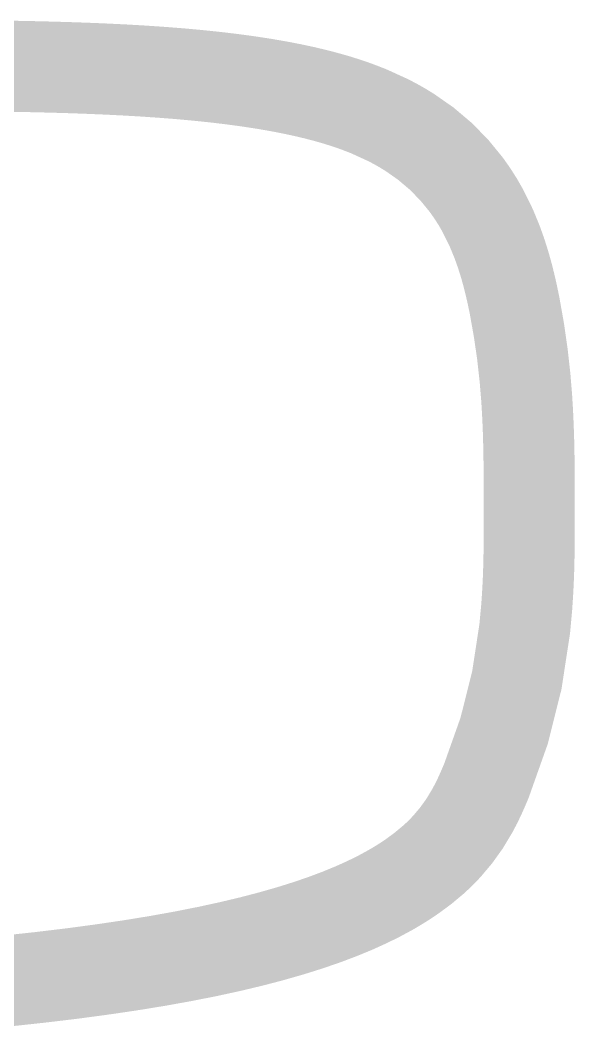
# Model space of a CAD drawing. Header units: millimetres. Extents: x 6 to 417, y 41 to 311.
# Drawn here: x 384.856 to 385.465, y 57.256 to 58.364 of the extents above; entities that cross this region are included whole.
import ezdxf

# ---------------------------------------------------------------- set-up
doc = ezdxf.new("R2010")
doc.units = ezdxf.units.MM
doc.layers.add('DrillDrawing', color=1, linetype='Continuous')

msp = doc.modelspace()

# ---------------------------------------------------------------- linework, layer by layer
at = {"layer": 'DrillDrawing', "const_width": 0.0999998}
for points in [[(384.80306072, 58.31410485999999), (384.81718312, 58.31395246)], [(384.80306072, 58.31410485999999), (384.81718312, 58.31395246)], [(384.81718312, 58.31395246), (384.83586228, 58.31370354)], [(384.81718312, 58.31395246), (384.83586228, 58.31370354)], [(384.83586228, 58.31370354), (384.85435856, 58.3133962)], [(384.83586228, 58.31370354), (384.85435856, 58.3133962)], [(384.85435856, 58.3133962), (384.8726618, 58.31302281999999)], [(384.85435856, 58.3133962), (384.8726618, 58.31302281999999)], [(384.8726618, 58.31302281999999), (384.89076438, 58.31257832)], [(384.8726618, 58.31302281999999), (384.89076438, 58.31257832)], [(384.89076438, 58.31257832), (384.90865614, 58.31205762)], [(384.89076438, 58.31257832), (384.90865614, 58.31205762)], [(384.90865614, 58.31205762), (384.92632438, 58.31145056)], [(384.90865614, 58.31205762), (384.92632438, 58.31145056)], [(384.92632438, 58.31145056), (384.94808456, 58.31056664)], [(384.92632438, 58.31145056), (384.94808456, 58.31056664)], [(384.94808456, 58.31056664), (384.96946374, 58.30952778)], [(384.94808456, 58.31056664), (384.96946374, 58.30952778)], [(384.96946374, 58.30952778), (384.99044414, 58.30832382)], [(384.96946374, 58.30952778), (384.99044414, 58.30832382)], [(384.99044414, 58.30832382), (385.01100544, 58.30693952)], [(384.99044414, 58.30832382), (385.01100544, 58.30693952)], [(385.01100544, 58.30693952), (385.03112732, 58.30536726)], [(385.01100544, 58.30693952), (385.03112732, 58.30536726)], [(385.03112732, 58.30536726), (385.050792, 58.30358926)], [(385.03112732, 58.30536726), (385.050792, 58.30358926)], [(385.050792, 58.30358926), (385.0699817, 58.30160043999999)], [(385.050792, 58.30358926), (385.0699817, 58.30160043999999)], [(385.0699817, 58.30160043999999), (385.0886761, 58.29938048)], [(385.0699817, 58.30160043999999), (385.0886761, 58.29938048)], [(385.0886761, 58.29938048), (385.10685488, 58.29692176)], [(385.0886761, 58.29938048), (385.10685488, 58.29692176)], [(385.10685488, 58.29692176), (385.12450026, 58.29421158)], [(385.10685488, 58.29692176), (385.12450026, 58.29421158)], [(385.12450026, 58.29421158), (385.14159192, 58.29123723999999)], [(385.12450026, 58.29421158), (385.14159192, 58.29123723999999)], [(385.14159192, 58.29123723999999), (385.15485326, 58.2886566)], [(385.14159192, 58.29123723999999), (385.15485326, 58.2886566)], [(385.15485326, 58.2886566), (385.16773868, 58.28589562)], [(385.15485326, 58.2886566), (385.16773868, 58.28589562)], [(385.16773868, 58.28589562), (385.18024056, 58.28294414)], [(385.16773868, 58.28589562), (385.18024056, 58.28294414)], [(385.18024056, 58.28294414), (385.19234366, 58.27979454)], [(385.18024056, 58.28294414), (385.19234366, 58.27979454)], [(385.19234366, 58.27979454), (385.2040429, 58.27644428)], [(385.19234366, 58.27979454), (385.2040429, 58.27644428)], [(385.2040429, 58.27644428), (385.21532812, 58.27288574)], [(385.2040429, 58.27644428), (385.21532812, 58.27288574)], [(385.21532812, 58.27288574), (385.22618662, 58.2691113)], [(385.21532812, 58.27288574), (385.22618662, 58.2691113)], [(385.22618662, 58.2691113), (385.23914824, 58.2640821)], [(385.22618662, 58.2691113), (385.23914824, 58.2640821)], [(385.23914824, 58.2640821), (385.26077888, 58.25417356)], [(385.23914824, 58.2640821), (385.26077888, 58.25417356)], [(385.36434484, 58.154951), (385.37368696, 58.13601783999999)], [(385.36434484, 58.154951), (385.37368696, 58.13601783999999)], [(385.37368696, 58.13601783999999), (385.38014618, 58.12032064)], [(385.37368696, 58.13601783999999), (385.38014618, 58.12032064)], [(385.38014618, 58.12032064), (385.38451752, 58.10804735999999)], [(385.38014618, 58.12032064), (385.38451752, 58.10804735999999)], [(385.38451752, 58.10804735999999), (385.38837832, 58.09577153999999)], [(385.38451752, 58.10804735999999), (385.38837832, 58.09577153999999)], [(385.38837832, 58.09577153999999), (385.39132218, 58.0852788)], [(385.38837832, 58.09577153999999), (385.39132218, 58.0852788)], [(385.39132218, 58.0852788), (385.39354468, 58.0765793)], [(385.39132218, 58.0852788), (385.39354468, 58.0765793)], [(385.39354468, 58.0765793), (385.39557922, 58.06793568)], [(385.39354468, 58.0765793), (385.39557922, 58.06793568)], [(385.39557922, 58.06793568), (385.39708544, 58.06107514)], [(385.39557922, 58.06793568), (385.39708544, 58.06107514)], [(385.39708544, 58.06107514), (385.39849768, 58.05426794)], [(385.39708544, 58.06107514), (385.39849768, 58.05426794)], [(385.39849768, 58.05426794), (385.39949844, 58.04920572)], [(385.39849768, 58.05426794), (385.39949844, 58.04920572)], [(385.41069222, 57.97153252), (385.41253372, 57.94894684)], [(385.41069222, 57.97153252), (385.41253372, 57.94894684)], [(385.41253372, 57.94894684), (385.41344304, 57.9339837)], [(385.41253372, 57.94894684), (385.41344304, 57.9339837)], [(385.41344304, 57.9339837), (385.41400946, 57.92201522)], [(385.41344304, 57.9339837), (385.41400946, 57.92201522)], [(385.41400946, 57.92201522), (385.41435236, 57.91301345999999)], [(385.41400946, 57.92201522), (385.41435236, 57.91301345999999)], [(385.41435236, 57.91301345999999), (385.41463176, 57.90397614)], [(385.41435236, 57.91301345999999), (385.41463176, 57.90397614)], [(385.41463176, 57.90397614), (385.41481972, 57.89640694)], [(385.41463176, 57.90397614), (385.41481972, 57.89640694)], [(385.41481972, 57.89640694), (385.41494418, 57.89031856)], [(385.41481972, 57.89640694), (385.41494418, 57.89031856)], [(385.41494418, 57.89031856), (385.41504832, 57.88419716)], [(385.41494418, 57.89031856), (385.41504832, 57.88419716)], [(385.41504832, 57.88419716), (385.41513214, 57.87803766)], [(385.41504832, 57.88419716), (385.41513214, 57.87803766)], [(385.41513214, 57.87803766), (385.41518548, 57.873392)], [(385.41513214, 57.87803766), (385.41518548, 57.873392)], [(385.41518548, 57.873392), (385.41522866, 57.86872094)], [(385.41518548, 57.873392), (385.41522866, 57.86872094)], [(385.41522866, 57.86872094), (385.41526422, 57.86402193999999)], [(385.41522866, 57.86872094), (385.41526422, 57.86402193999999)], [(385.41526422, 57.86402193999999), (385.41529216, 57.85929246)], [(385.41526422, 57.86402193999999), (385.41529216, 57.85929246)], [(385.41529216, 57.85929246), (385.4153074, 57.85612253999999)], [(385.41529216, 57.85929246), (385.4153074, 57.85612253999999)], [(385.4153074, 57.85612253999999), (385.4153201, 57.85293992)], [(385.4153074, 57.85612253999999), (385.4153201, 57.85293992)], [(385.4153201, 57.85293992), (385.41533026, 57.84973952)], [(385.4153201, 57.85293992), (385.41533026, 57.84973952)], [(385.41533026, 57.84973952), (385.41533788, 57.84652642)], [(385.41533026, 57.84973952), (385.41533788, 57.84652642)], [(385.41533788, 57.84652642), (385.41534296, 57.84329554)], [(385.41533788, 57.84652642), (385.41534296, 57.84329554)], [(385.41534296, 57.84329554), (385.41534804, 57.84004688)], [(385.41534296, 57.84329554), (385.41534804, 57.84004688)], [(385.41534804, 57.84004688), (385.41535058, 57.83841873999999)], [(385.41534804, 57.84004688), (385.41535058, 57.83841873999999)], [(385.41535058, 57.83678298), (385.41535058, 57.83841873999999)], [(385.41535058, 57.83678298), (385.41535058, 57.83841873999999)], [(385.41535058, 57.83678298), (385.41535312, 57.83514468)], [(385.41535058, 57.83678298), (385.41535312, 57.83514468)], [(385.41535312, 57.83350129999999), (385.41535312, 57.83514468)], [(385.41535312, 57.83350129999999), (385.41535312, 57.83514468)], [(385.41535312, 57.83350129999999), (385.41535566, 57.83185284)], [(385.41535312, 57.83350129999999), (385.41535566, 57.83185284)], [(385.41535566, 57.83020183999999), (385.41535566, 57.83185284)], [(385.41535566, 57.83020183999999), (385.41535566, 57.83185284)], [(385.41535566, 57.82854322), (385.41535566, 57.83020183999999)], [(385.41535566, 57.82854322), (385.41535566, 57.83020183999999)], [(385.41535566, 57.82688206), (385.41535566, 57.82854322)], [(385.41535566, 57.82688206), (385.41535566, 57.82854322)], [(385.41535566, 57.82521582), (385.41535566, 57.82688206)], [(385.41535566, 57.82521582), (385.41535566, 57.82688206)], [(385.41535312, 57.81340736), (385.41535566, 57.81510916)], [(385.41535312, 57.81340736), (385.41535566, 57.81510916)], [(385.41535566, 57.8235445), (385.41535566, 57.82521582)], [(385.41535566, 57.8235445), (385.41535566, 57.82521582)], [(385.41535566, 57.82186556), (385.41535566, 57.8235445)], [(385.41535566, 57.82186556), (385.41535566, 57.8235445)], [(385.41535566, 57.82018408), (385.41535566, 57.82186556)], [(385.41535566, 57.82018408), (385.41535566, 57.82186556)], [(385.41535566, 57.81849751999999), (385.41535566, 57.82018408)], [(385.41535566, 57.81849751999999), (385.41535566, 57.82018408)], [(385.41535566, 57.81680588), (385.41535566, 57.81849751999999)], [(385.41535566, 57.81680588), (385.41535566, 57.81849751999999)], [(385.41535566, 57.81510916), (385.41535566, 57.81680588)], [(385.41535566, 57.81510916), (385.41535566, 57.81680588)], [(385.41533026, 57.80134998), (385.41534042, 57.80481962)], [(385.41533026, 57.80134998), (385.41534042, 57.80481962)], [(385.41534042, 57.80481962), (385.41534804, 57.80826894)], [(385.41534042, 57.80481962), (385.41534804, 57.80826894)], [(385.41534804, 57.80826894), (385.41535058, 57.80998852)], [(385.41534804, 57.80826894), (385.41535058, 57.80998852)], [(385.41535058, 57.80998852), (385.41535312, 57.81170048)], [(385.41535058, 57.80998852), (385.41535312, 57.81170048)], [(385.41535312, 57.81170048), (385.41535312, 57.81340736)], [(385.41535312, 57.81170048), (385.41535312, 57.81340736)], [(385.41524898, 57.78904368), (385.41529216, 57.7943472)], [(385.41524898, 57.78904368), (385.41529216, 57.7943472)], [(385.41529216, 57.7943472), (385.41531502, 57.79785748)], [(385.41529216, 57.7943472), (385.41531502, 57.79785748)], [(385.41531502, 57.79785748), (385.41533026, 57.80134998)], [(385.41531502, 57.79785748), (385.41533026, 57.80134998)], [(385.41511182, 57.77829694), (385.41519056, 57.78369189999999)], [(385.41511182, 57.77829694), (385.41519056, 57.78369189999999)], [(385.41519056, 57.78369189999999), (385.41524898, 57.78904368)], [(385.41519056, 57.78369189999999), (385.41524898, 57.78904368)], [(385.41473844, 57.76183266), (385.41497466, 57.77103)], [(385.41473844, 57.76183266), (385.41497466, 57.77103)], [(385.41497466, 57.77103), (385.41511182, 57.77829694)], [(385.41497466, 57.77103), (385.41511182, 57.77829694)], [(385.41434728, 57.75062871999999), (385.41473844, 57.76183266)], [(385.41434728, 57.75062871999999), (385.41473844, 57.76183266)], [(385.41371482, 57.73732674), (385.41434728, 57.75062871999999)], [(385.41371482, 57.73732674), (385.41434728, 57.75062871999999)], [(385.41257182, 57.71985661999999), (385.41371482, 57.73732674)], [(385.41257182, 57.71985661999999), (385.41371482, 57.73732674)], [(385.41035694, 57.6959222), (385.41257182, 57.71985661999999)], [(385.41035694, 57.6959222), (385.41257182, 57.71985661999999)], [(385.36655972, 57.52492178), (385.36756556, 57.52733731999999)], [(385.36655972, 57.52492178), (385.36756556, 57.52733731999999)], [(385.36756556, 57.52733731999999), (385.36855616, 57.52974524)], [(385.36756556, 57.52733731999999), (385.36855616, 57.52974524)], [(385.36009288, 57.51035487999999), (385.36234332, 57.5152266)], [(385.36009288, 57.51035487999999), (385.36234332, 57.5152266)], [(385.36234332, 57.5152266), (385.36449216, 57.52008308)], [(385.36234332, 57.5152266), (385.36449216, 57.52008308)], [(385.36449216, 57.52008308), (385.36655972, 57.52492178)], [(385.36449216, 57.52008308), (385.36655972, 57.52492178)], [(385.35650132, 57.50303206), (385.36009288, 57.51035487999999)], [(385.35650132, 57.50303206), (385.36009288, 57.51035487999999)], [(385.35260242, 57.495694), (385.35650132, 57.50303206)], [(385.35260242, 57.495694), (385.35650132, 57.50303206)], [(385.29843438, 57.43265882), (385.30983136, 57.4421762)], [(385.29843438, 57.43265882), (385.30983136, 57.4421762)], [(385.28562262, 57.42325573999999), (385.29843438, 57.43265882)], [(385.28562262, 57.42325573999999), (385.29843438, 57.43265882)], [(385.26349668, 57.40940766), (385.27501558, 57.41629106)], [(385.26349668, 57.40940766), (385.27501558, 57.41629106)], [(385.27501558, 57.41629106), (385.28562262, 57.42325573999999)], [(385.27501558, 57.41629106), (385.28562262, 57.42325573999999)], [(385.25101258, 57.40261824), (385.26349668, 57.40940766)], [(385.25101258, 57.40261824), (385.26349668, 57.40940766)], [(385.22295574, 57.38934673999999), (385.23751756, 57.39592788)], [(385.22295574, 57.38934673999999), (385.23751756, 57.39592788)], [(385.23751756, 57.39592788), (385.25101258, 57.40261824)], [(385.23751756, 57.39592788), (385.25101258, 57.40261824)], [(385.19043866, 57.37654514), (385.20727886, 57.38288498)], [(385.19043866, 57.37654514), (385.20727886, 57.38288498)], [(385.20727886, 57.38288498), (385.22295574, 57.38934673999999)], [(385.20727886, 57.38288498), (385.22295574, 57.38934673999999)], [(385.1723818, 57.37033992), (385.19043866, 57.37654514)], [(385.1723818, 57.37033992), (385.19043866, 57.37654514)], [(385.13241998, 57.35836381999999), (385.15306002, 57.36427694)], [(385.13241998, 57.35836381999999), (385.15306002, 57.36427694)], [(385.15306002, 57.36427694), (385.1723818, 57.37033992)], [(385.15306002, 57.36427694), (385.1723818, 57.37033992)], [(385.08698954, 57.34702017999999), (385.11041342, 57.35260818)], [(385.08698954, 57.34702017999999), (385.11041342, 57.35260818)], [(385.11041342, 57.35260818), (385.13241998, 57.35836381999999)], [(385.11041342, 57.35260818), (385.13241998, 57.35836381999999)], [(385.03568916, 57.33637504), (385.06209754, 57.3416049)], [(385.03568916, 57.33637504), (385.06209754, 57.3416049)], [(385.06209754, 57.3416049), (385.08698954, 57.34702017999999)], [(385.06209754, 57.3416049), (385.08698954, 57.34702017999999)], [(384.9781099, 57.32649697999999), (385.00770852, 57.33133568)], [(384.9781099, 57.32649697999999), (385.00770852, 57.33133568)], [(385.00770852, 57.33133568), (385.03568916, 57.33637504)], [(385.00770852, 57.33133568), (385.03568916, 57.33637504)], [(384.87909054, 57.31326358), (384.91385044, 57.31745204)], [(384.87909054, 57.31326358), (384.91385044, 57.31745204)], [(384.91385044, 57.31745204), (384.94683996, 57.32186656)], [(384.91385044, 57.31745204), (384.94683996, 57.32186656)], [(384.94683996, 57.32186656), (384.9781099, 57.32649697999999)], [(384.94683996, 57.32186656), (384.9781099, 57.32649697999999)], [(384.80405386, 57.30559023999999), (384.84250946, 57.30930626)], [(384.80405386, 57.30559023999999), (384.84250946, 57.30930626)], [(384.84250946, 57.30930626), (384.87909054, 57.31326358)], [(384.84250946, 57.30930626), (384.87909054, 57.31326358)]]:
    msp.add_lwpolyline(points, dxfattribs=at)
at = {"layer": 'DrillDrawing', "const_width": 0.0499999}
for points in [[(384.79218444, 58.31395246, 1), (384.8421818, 58.31395246, 1)], [(384.79218444, 58.31395246, 1), (384.8421818, 58.31395246, 1)], [(384.79218444, 58.31395246, 1), (384.8421818, 58.31395246, 1)], [(384.79218444, 58.31395246, 1), (384.8421818, 58.31395246, 1)], [(384.8108636, 58.31370354, 1), (384.86086096, 58.31370354, 1)], [(384.8108636, 58.31370354, 1), (384.86086096, 58.31370354, 1)], [(384.8108636, 58.31370354, 1), (384.86086096, 58.31370354, 1)], [(384.8108636, 58.31370354, 1), (384.86086096, 58.31370354, 1)], [(384.82935988, 58.3133962, 1), (384.87935724, 58.3133962, 1)], [(384.82935988, 58.3133962, 1), (384.87935724, 58.3133962, 1)], [(384.82935988, 58.3133962, 1), (384.87935724, 58.3133962, 1)], [(384.82935988, 58.3133962, 1), (384.87935724, 58.3133962, 1)], [(384.84766312, 58.31302281999999, 1), (384.89766048, 58.31302281999999, 1)], [(384.84766312, 58.31302281999999, 1), (384.89766048, 58.31302281999999, 1)], [(384.84766312, 58.31302281999999, 1), (384.89766048, 58.31302281999999, 1)], [(384.84766312, 58.31302281999999, 1), (384.89766048, 58.31302281999999, 1)], [(384.8657657, 58.31257832, 1), (384.91576306, 58.31257832, 1)], [(384.8657657, 58.31257832, 1), (384.91576306, 58.31257832, 1)], [(384.8657657, 58.31257832, 1), (384.91576306, 58.31257832, 1)], [(384.8657657, 58.31257832, 1), (384.91576306, 58.31257832, 1)], [(384.88365746, 58.31205762, 1), (384.93365482, 58.31205762, 1)], [(384.88365746, 58.31205762, 1), (384.93365482, 58.31205762, 1)], [(384.88365746, 58.31205762, 1), (384.93365482, 58.31205762, 1)], [(384.88365746, 58.31205762, 1), (384.93365482, 58.31205762, 1)], [(384.9013257, 58.31145056, 1), (384.95132306, 58.31145056, 1)], [(384.9013257, 58.31145056, 1), (384.95132306, 58.31145056, 1)], [(384.9013257, 58.31145056, 1), (384.95132306, 58.31145056, 1)], [(384.9013257, 58.31145056, 1), (384.95132306, 58.31145056, 1)], [(384.92308588, 58.31056664, 1), (384.97308324, 58.31056664, 1)], [(384.92308588, 58.31056664, 1), (384.97308324, 58.31056664, 1)], [(384.92308588, 58.31056664, 1), (384.97308324, 58.31056664, 1)], [(384.92308588, 58.31056664, 1), (384.97308324, 58.31056664, 1)], [(384.94446506, 58.30952778, 1), (384.99446242, 58.30952778, 1)], [(384.94446506, 58.30952778, 1), (384.99446242, 58.30952778, 1)], [(384.94446506, 58.30952778, 1), (384.99446242, 58.30952778, 1)], [(384.94446506, 58.30952778, 1), (384.99446242, 58.30952778, 1)], [(384.96544546, 58.30832382, 1), (385.01544282, 58.30832382, 1)], [(384.96544546, 58.30832382, 1), (385.01544282, 58.30832382, 1)], [(384.96544546, 58.30832382, 1), (385.01544282, 58.30832382, 1)], [(384.96544546, 58.30832382, 1), (385.01544282, 58.30832382, 1)], [(384.98600676, 58.30693952, 1), (385.03600412, 58.30693952, 1)], [(384.98600676, 58.30693952, 1), (385.03600412, 58.30693952, 1)], [(384.98600676, 58.30693952, 1), (385.03600412, 58.30693952, 1)], [(384.98600676, 58.30693952, 1), (385.03600412, 58.30693952, 1)], [(385.00612864, 58.30536726, 1), (385.056126, 58.30536726, 1)], [(385.00612864, 58.30536726, 1), (385.056126, 58.30536726, 1)], [(385.00612864, 58.30536726, 1), (385.056126, 58.30536726, 1)], [(385.00612864, 58.30536726, 1), (385.056126, 58.30536726, 1)], [(385.02579332, 58.30358926, 1), (385.07579068, 58.30358926, 1)], [(385.02579332, 58.30358926, 1), (385.07579068, 58.30358926, 1)], [(385.02579332, 58.30358926, 1), (385.07579068, 58.30358926, 1)], [(385.02579332, 58.30358926, 1), (385.07579068, 58.30358926, 1)], [(385.04498302, 58.30160043999999, 1), (385.09498038, 58.30160043999999, 1)], [(385.04498302, 58.30160043999999, 1), (385.09498038, 58.30160043999999, 1)], [(385.04498302, 58.30160043999999, 1), (385.09498038, 58.30160043999999, 1)], [(385.04498302, 58.30160043999999, 1), (385.09498038, 58.30160043999999, 1)], [(385.06367742, 58.29938048, 1), (385.11367478, 58.29938048, 1)], [(385.06367742, 58.29938048, 1), (385.11367478, 58.29938048, 1)], [(385.06367742, 58.29938048, 1), (385.11367478, 58.29938048, 1)], [(385.06367742, 58.29938048, 1), (385.11367478, 58.29938048, 1)], [(385.0818562, 58.29692176, 1), (385.13185356, 58.29692176, 1)], [(385.0818562, 58.29692176, 1), (385.13185356, 58.29692176, 1)], [(385.0818562, 58.29692176, 1), (385.13185356, 58.29692176, 1)], [(385.0818562, 58.29692176, 1), (385.13185356, 58.29692176, 1)], [(385.09950158, 58.29421158, 1), (385.14949894, 58.29421158, 1)], [(385.09950158, 58.29421158, 1), (385.14949894, 58.29421158, 1)], [(385.09950158, 58.29421158, 1), (385.14949894, 58.29421158, 1)], [(385.09950158, 58.29421158, 1), (385.14949894, 58.29421158, 1)], [(385.11659324, 58.29123723999999, 1), (385.1665906, 58.29123723999999, 1)], [(385.11659324, 58.29123723999999, 1), (385.1665906, 58.29123723999999, 1)], [(385.11659324, 58.29123723999999, 1), (385.1665906, 58.29123723999999, 1)], [(385.11659324, 58.29123723999999, 1), (385.1665906, 58.29123723999999, 1)], [(385.12985458, 58.2886566, 1), (385.17985194, 58.2886566, 1)], [(385.12985458, 58.2886566, 1), (385.17985194, 58.2886566, 1)], [(385.12985458, 58.2886566, 1), (385.17985194, 58.2886566, 1)], [(385.12985458, 58.2886566, 1), (385.17985194, 58.2886566, 1)], [(385.14274, 58.28589562, 1), (385.19273736, 58.28589562, 1)], [(385.14274, 58.28589562, 1), (385.19273736, 58.28589562, 1)], [(385.14274, 58.28589562, 1), (385.19273736, 58.28589562, 1)], [(385.14274, 58.28589562, 1), (385.19273736, 58.28589562, 1)], [(385.15524188, 58.28294414, 1), (385.20523924, 58.28294414, 1)], [(385.15524188, 58.28294414, 1), (385.20523924, 58.28294414, 1)], [(385.15524188, 58.28294414, 1), (385.20523924, 58.28294414, 1)], [(385.15524188, 58.28294414, 1), (385.20523924, 58.28294414, 1)], [(385.16734498, 58.27979454, 1), (385.21734234, 58.27979454, 1)], [(385.16734498, 58.27979454, 1), (385.21734234, 58.27979454, 1)], [(385.16734498, 58.27979454, 1), (385.21734234, 58.27979454, 1)], [(385.16734498, 58.27979454, 1), (385.21734234, 58.27979454, 1)], [(385.17904422, 58.27644428, 1), (385.22904158, 58.27644428, 1)], [(385.17904422, 58.27644428, 1), (385.22904158, 58.27644428, 1)], [(385.17904422, 58.27644428, 1), (385.22904158, 58.27644428, 1)], [(385.17904422, 58.27644428, 1), (385.22904158, 58.27644428, 1)], [(385.19032944, 58.27288574, 1), (385.2403268, 58.27288574, 1)], [(385.19032944, 58.27288574, 1), (385.2403268, 58.27288574, 1)], [(385.19032944, 58.27288574, 1), (385.2403268, 58.27288574, 1)], [(385.19032944, 58.27288574, 1), (385.2403268, 58.27288574, 1)], [(385.20118794, 58.2691113, 1), (385.2511853, 58.2691113, 1)], [(385.20118794, 58.2691113, 1), (385.2511853, 58.2691113, 1)], [(385.20118794, 58.2691113, 1), (385.2511853, 58.2691113, 1)], [(385.20118794, 58.2691113, 1), (385.2511853, 58.2691113, 1)], [(385.21414956, 58.2640821, 1), (385.26414692, 58.2640821, 1)], [(385.21414956, 58.2640821, 1), (385.26414692, 58.2640821, 1)], [(385.21414956, 58.2640821, 1), (385.26414692, 58.2640821, 1)], [(385.21414956, 58.2640821, 1), (385.26414692, 58.2640821, 1)], [(385.2357802, 58.2541761, 1), (385.28577756, 58.2541761, 1)], [(385.2357802, 58.2541761, 1), (385.28577756, 58.2541761, 1)], [(385.2357802, 58.25417356, 1), (385.28577756, 58.25417356, 1)], [(385.2357802, 58.25417356, 1), (385.28577756, 58.25417356, 1)], [(385.2594022, 58.24069377999999, 1), (385.30939956, 58.24069377999999, 1)], [(385.2594022, 58.24069377999999, 1), (385.30939956, 58.24069377999999, 1)], [(385.25940474, 58.24069377999999, 1), (385.3094021, 58.24069377999999, 1)], [(385.25940474, 58.24069377999999, 1), (385.3094021, 58.24069377999999, 1)], [(385.32130454, 58.183272, 1), (385.3713019, 58.183272, 1)], [(385.32130454, 58.183272, 1), (385.3713019, 58.183272, 1)], [(385.32130454, 58.183272, 1), (385.3713019, 58.183272, 1)], [(385.32130454, 58.183272, 1), (385.3713019, 58.183272, 1)], [(385.33934616, 58.154951, 1), (385.38934352, 58.154951, 1)], [(385.33934616, 58.154951, 1), (385.38934352, 58.154951, 1)], [(385.33934616, 58.154951, 1), (385.38934352, 58.154951, 1)], [(385.33934616, 58.154951, 1), (385.38934352, 58.154951, 1)], [(385.34868828, 58.13601783999999, 1), (385.39868564, 58.13601783999999, 1)], [(385.34868828, 58.13601783999999, 1), (385.39868564, 58.13601783999999, 1)], [(385.34868828, 58.13601783999999, 1), (385.39868564, 58.13601783999999, 1)], [(385.34868828, 58.13601783999999, 1), (385.39868564, 58.13601783999999, 1)], [(385.3551475, 58.12032064, 1), (385.40514486, 58.12032064, 1)], [(385.3551475, 58.12032064, 1), (385.40514486, 58.12032064, 1)], [(385.3551475, 58.12032064, 1), (385.40514486, 58.12032064, 1)], [(385.3551475, 58.12032064, 1), (385.40514486, 58.12032064, 1)], [(385.35951884, 58.10804735999999, 1), (385.4095162, 58.10804735999999, 1)], [(385.35951884, 58.10804735999999, 1), (385.4095162, 58.10804735999999, 1)], [(385.35951884, 58.10804735999999, 1), (385.4095162, 58.10804735999999, 1)], [(385.35951884, 58.10804735999999, 1), (385.4095162, 58.10804735999999, 1)], [(385.36337964, 58.09577153999999, 1), (385.413377, 58.09577153999999, 1)], [(385.36337964, 58.09577153999999, 1), (385.413377, 58.09577153999999, 1)], [(385.36337964, 58.09577153999999, 1), (385.413377, 58.09577153999999, 1)], [(385.36337964, 58.09577153999999, 1), (385.413377, 58.09577153999999, 1)], [(385.3663235, 58.0852788, 1), (385.41632086, 58.0852788, 1)], [(385.3663235, 58.0852788, 1), (385.41632086, 58.0852788, 1)], [(385.3663235, 58.0852788, 1), (385.41632086, 58.0852788, 1)], [(385.3663235, 58.0852788, 1), (385.41632086, 58.0852788, 1)], [(385.368546, 58.0765793, 1), (385.41854336, 58.0765793, 1)], [(385.368546, 58.0765793, 1), (385.41854336, 58.0765793, 1)], [(385.368546, 58.0765793, 1), (385.41854336, 58.0765793, 1)], [(385.368546, 58.0765793, 1), (385.41854336, 58.0765793, 1)], [(385.37058054, 58.06793568, 1), (385.4205779, 58.06793568, 1)], [(385.37058054, 58.06793568, 1), (385.4205779, 58.06793568, 1)], [(385.37058054, 58.06793568, 1), (385.4205779, 58.06793568, 1)], [(385.37058054, 58.06793568, 1), (385.4205779, 58.06793568, 1)], [(385.37208676, 58.06107514, 1), (385.42208412, 58.06107514, 1)], [(385.37208676, 58.06107514, 1), (385.42208412, 58.06107514, 1)], [(385.37208676, 58.06107514, 1), (385.42208412, 58.06107514, 1)], [(385.37208676, 58.06107514, 1), (385.42208412, 58.06107514, 1)], [(385.373499, 58.05426794, 1), (385.42349636, 58.05426794, 1)], [(385.373499, 58.05426794, 1), (385.42349636, 58.05426794, 1)], [(385.373499, 58.05426794, 1), (385.42349636, 58.05426794, 1)], [(385.373499, 58.05426794, 1), (385.42349636, 58.05426794, 1)], [(385.37449976, 58.04920572, 1), (385.42449712, 58.04920572, 1)], [(385.37449976, 58.04920572, 1), (385.42449712, 58.04920572, 1)], [(385.37449976, 58.04920572, 1), (385.42449712, 58.04920572, 1)], [(385.37449976, 58.04920572, 1), (385.42449712, 58.04920572, 1)], [(385.38569354, 57.97153252, 1), (385.4356909, 57.97153252, 1)], [(385.38569354, 57.97153252, 1), (385.4356909, 57.97153252, 1)], [(385.38569354, 57.97153252, 1), (385.4356909, 57.97153252, 1)], [(385.38569354, 57.97153252, 1), (385.4356909, 57.97153252, 1)], [(385.38753504, 57.94894684, 1), (385.4375324, 57.94894684, 1)], [(385.38753504, 57.94894684, 1), (385.4375324, 57.94894684, 1)], [(385.38753504, 57.94894684, 1), (385.4375324, 57.94894684, 1)], [(385.38753504, 57.94894684, 1), (385.4375324, 57.94894684, 1)], [(385.38844436, 57.9339837, 1), (385.43844172, 57.9339837, 1)], [(385.38844436, 57.9339837, 1), (385.43844172, 57.9339837, 1)], [(385.38844436, 57.9339837, 1), (385.43844172, 57.9339837, 1)], [(385.38844436, 57.9339837, 1), (385.43844172, 57.9339837, 1)], [(385.38901078, 57.92201522, 1), (385.43900814, 57.92201522, 1)], [(385.38901078, 57.92201522, 1), (385.43900814, 57.92201522, 1)], [(385.38901078, 57.92201522, 1), (385.43900814, 57.92201522, 1)], [(385.38901078, 57.92201522, 1), (385.43900814, 57.92201522, 1)], [(385.38935368, 57.91301345999999, 1), (385.43935104, 57.91301345999999, 1)], [(385.38935368, 57.91301345999999, 1), (385.43935104, 57.91301345999999, 1)], [(385.38935368, 57.91301345999999, 1), (385.43935104, 57.91301345999999, 1)], [(385.38935368, 57.91301345999999, 1), (385.43935104, 57.91301345999999, 1)], [(385.38963308, 57.90397614, 1), (385.43963044, 57.90397614, 1)], [(385.38963308, 57.90397614, 1), (385.43963044, 57.90397614, 1)], [(385.38963308, 57.90397614, 1), (385.43963044, 57.90397614, 1)], [(385.38963308, 57.90397614, 1), (385.43963044, 57.90397614, 1)], [(385.38982104, 57.89640694, 1), (385.4398184, 57.89640694, 1)], [(385.38982104, 57.89640694, 1), (385.4398184, 57.89640694, 1)], [(385.38982104, 57.89640694, 1), (385.4398184, 57.89640694, 1)], [(385.38982104, 57.89640694, 1), (385.4398184, 57.89640694, 1)], [(385.3899455, 57.89031856, 1), (385.43994286, 57.89031856, 1)], [(385.3899455, 57.89031856, 1), (385.43994286, 57.89031856, 1)], [(385.3899455, 57.89031856, 1), (385.43994286, 57.89031856, 1)], [(385.3899455, 57.89031856, 1), (385.43994286, 57.89031856, 1)], [(385.39004964, 57.88419716, 1), (385.440047, 57.88419716, 1)], [(385.39004964, 57.88419716, 1), (385.440047, 57.88419716, 1)], [(385.39004964, 57.88419716, 1), (385.440047, 57.88419716, 1)], [(385.39004964, 57.88419716, 1), (385.440047, 57.88419716, 1)], [(385.39013346, 57.87803766, 1), (385.44013082, 57.87803766, 1)], [(385.39013346, 57.87803766, 1), (385.44013082, 57.87803766, 1)], [(385.39013346, 57.87803766, 1), (385.44013082, 57.87803766, 1)], [(385.39013346, 57.87803766, 1), (385.44013082, 57.87803766, 1)], [(385.3901868, 57.873392, 1), (385.44018416, 57.873392, 1)], [(385.3901868, 57.873392, 1), (385.44018416, 57.873392, 1)], [(385.3901868, 57.873392, 1), (385.44018416, 57.873392, 1)], [(385.3901868, 57.873392, 1), (385.44018416, 57.873392, 1)], [(385.39022998, 57.86872094, 1), (385.44022734, 57.86872094, 1)], [(385.39022998, 57.86872094, 1), (385.44022734, 57.86872094, 1)], [(385.39022998, 57.86872094, 1), (385.44022734, 57.86872094, 1)], [(385.39022998, 57.86872094, 1), (385.44022734, 57.86872094, 1)], [(385.39026554, 57.86402193999999, 1), (385.4402629, 57.86402193999999, 1)], [(385.39026554, 57.86402193999999, 1), (385.4402629, 57.86402193999999, 1)], [(385.39026554, 57.86402193999999, 1), (385.4402629, 57.86402193999999, 1)], [(385.39026554, 57.86402193999999, 1), (385.4402629, 57.86402193999999, 1)], [(385.39029348, 57.85929246, 1), (385.44029084, 57.85929246, 1)], [(385.39029348, 57.85929246, 1), (385.44029084, 57.85929246, 1)], [(385.39029348, 57.85929246, 1), (385.44029084, 57.85929246, 1)], [(385.39029348, 57.85929246, 1), (385.44029084, 57.85929246, 1)], [(385.39030872, 57.85612253999999, 1), (385.44030608, 57.85612253999999, 1)], [(385.39030872, 57.85612253999999, 1), (385.44030608, 57.85612253999999, 1)], [(385.39030872, 57.85612253999999, 1), (385.44030608, 57.85612253999999, 1)], [(385.39030872, 57.85612253999999, 1), (385.44030608, 57.85612253999999, 1)], [(385.39032142, 57.85293992, 1), (385.44031878, 57.85293992, 1)], [(385.39032142, 57.85293992, 1), (385.44031878, 57.85293992, 1)], [(385.39032142, 57.85293992, 1), (385.44031878, 57.85293992, 1)], [(385.39032142, 57.85293992, 1), (385.44031878, 57.85293992, 1)], [(385.39033158, 57.84973952, 1), (385.44032894, 57.84973952, 1)], [(385.39033158, 57.84973952, 1), (385.44032894, 57.84973952, 1)], [(385.39033158, 57.84973952, 1), (385.44032894, 57.84973952, 1)], [(385.39033158, 57.84973952, 1), (385.44032894, 57.84973952, 1)], [(385.3903392, 57.84652642, 1), (385.44033656, 57.84652642, 1)], [(385.3903392, 57.84652642, 1), (385.44033656, 57.84652642, 1)], [(385.3903392, 57.84652642, 1), (385.44033656, 57.84652642, 1)], [(385.3903392, 57.84652642, 1), (385.44033656, 57.84652642, 1)], [(385.39034428, 57.84329554, 1), (385.44034164, 57.84329554, 1)], [(385.39034428, 57.84329554, 1), (385.44034164, 57.84329554, 1)], [(385.39034428, 57.84329554, 1), (385.44034164, 57.84329554, 1)], [(385.39034428, 57.84329554, 1), (385.44034164, 57.84329554, 1)], [(385.39034936, 57.84004688, 1), (385.44034672, 57.84004688, 1)], [(385.39034936, 57.84004688, 1), (385.44034672, 57.84004688, 1)], [(385.39034936, 57.84004688, 1), (385.44034672, 57.84004688, 1)], [(385.39034936, 57.84004688, 1), (385.44034672, 57.84004688, 1)], [(385.3903519, 57.83841873999999, 1), (385.44034926, 57.83841873999999, 1)], [(385.3903519, 57.83841873999999, 1), (385.44034926, 57.83841873999999, 1)], [(385.3903519, 57.83841873999999, 1), (385.44034926, 57.83841873999999, 1)], [(385.3903519, 57.83841873999999, 1), (385.44034926, 57.83841873999999, 1)], [(385.3903519, 57.83678298, 1), (385.44034926, 57.83678298, 1)], [(385.3903519, 57.83678298, 1), (385.44034926, 57.83678298, 1)], [(385.3903519, 57.83678298, 1), (385.44034926, 57.83678298, 1)], [(385.3903519, 57.83678298, 1), (385.44034926, 57.83678298, 1)], [(385.39035444, 57.83514468, 1), (385.4403518, 57.83514468, 1)], [(385.39035444, 57.83514468, 1), (385.4403518, 57.83514468, 1)], [(385.39035444, 57.83514468, 1), (385.4403518, 57.83514468, 1)], [(385.39035444, 57.83514468, 1), (385.4403518, 57.83514468, 1)], [(385.39035444, 57.83350129999999, 1), (385.4403518, 57.83350129999999, 1)], [(385.39035444, 57.83350129999999, 1), (385.4403518, 57.83350129999999, 1)], [(385.39035444, 57.83350129999999, 1), (385.4403518, 57.83350129999999, 1)], [(385.39035444, 57.83350129999999, 1), (385.4403518, 57.83350129999999, 1)], [(385.39035698, 57.83185284, 1), (385.44035434, 57.83185284, 1)], [(385.39035698, 57.83185284, 1), (385.44035434, 57.83185284, 1)], [(385.39035698, 57.83185284, 1), (385.44035434, 57.83185284, 1)], [(385.39035698, 57.83185284, 1), (385.44035434, 57.83185284, 1)], [(385.39035698, 57.83020183999999, 1), (385.44035434, 57.83020183999999, 1)], [(385.39035698, 57.83020183999999, 1), (385.44035434, 57.83020183999999, 1)], [(385.39035698, 57.83020183999999, 1), (385.44035434, 57.83020183999999, 1)], [(385.39035698, 57.83020183999999, 1), (385.44035434, 57.83020183999999, 1)], [(385.39035698, 57.82854322, 1), (385.44035434, 57.82854322, 1)], [(385.39035698, 57.82854322, 1), (385.44035434, 57.82854322, 1)], [(385.39035698, 57.82854322, 1), (385.44035434, 57.82854322, 1)], [(385.39035698, 57.82854322, 1), (385.44035434, 57.82854322, 1)], [(385.39035698, 57.82688206, 1), (385.44035434, 57.82688206, 1)], [(385.39035698, 57.82688206, 1), (385.44035434, 57.82688206, 1)], [(385.39035698, 57.82688206, 1), (385.44035434, 57.82688206, 1)], [(385.39035698, 57.82688206, 1), (385.44035434, 57.82688206, 1)], [(385.39035698, 57.82521582, 1), (385.44035434, 57.82521582, 1)], [(385.39035698, 57.82521582, 1), (385.44035434, 57.82521582, 1)], [(385.39035698, 57.82521582, 1), (385.44035434, 57.82521582, 1)], [(385.39035698, 57.82521582, 1), (385.44035434, 57.82521582, 1)], [(385.39035698, 57.8235445, 1), (385.44035434, 57.8235445, 1)], [(385.39035698, 57.8235445, 1), (385.44035434, 57.8235445, 1)], [(385.39035698, 57.8235445, 1), (385.44035434, 57.8235445, 1)], [(385.39035698, 57.8235445, 1), (385.44035434, 57.8235445, 1)], [(385.39035698, 57.82186556, 1), (385.44035434, 57.82186556, 1)], [(385.39035698, 57.82186556, 1), (385.44035434, 57.82186556, 1)], [(385.39035698, 57.82186556, 1), (385.44035434, 57.82186556, 1)], [(385.39035698, 57.82186556, 1), (385.44035434, 57.82186556, 1)], [(385.39035698, 57.82018408, 1), (385.44035434, 57.82018408, 1)], [(385.39035698, 57.82018408, 1), (385.44035434, 57.82018408, 1)], [(385.39035698, 57.82018408, 1), (385.44035434, 57.82018408, 1)], [(385.39035698, 57.82018408, 1), (385.44035434, 57.82018408, 1)], [(385.39035698, 57.81849751999999, 1), (385.44035434, 57.81849751999999, 1)], [(385.39035698, 57.81849751999999, 1), (385.44035434, 57.81849751999999, 1)], [(385.39035698, 57.81849751999999, 1), (385.44035434, 57.81849751999999, 1)], [(385.39035698, 57.81849751999999, 1), (385.44035434, 57.81849751999999, 1)], [(385.39035698, 57.81680588, 1), (385.44035434, 57.81680588, 1)], [(385.39035698, 57.81680588, 1), (385.44035434, 57.81680588, 1)], [(385.39035698, 57.81680588, 1), (385.44035434, 57.81680588, 1)], [(385.39035698, 57.81680588, 1), (385.44035434, 57.81680588, 1)], [(385.39035698, 57.81510916, 1), (385.44035434, 57.81510916, 1)], [(385.39035698, 57.81510916, 1), (385.44035434, 57.81510916, 1)], [(385.39035698, 57.81510916, 1), (385.44035434, 57.81510916, 1)], [(385.39035698, 57.81510916, 1), (385.44035434, 57.81510916, 1)], [(385.39034174, 57.80481962, 1), (385.4403391, 57.80481962, 1)], [(385.39034174, 57.80481962, 1), (385.4403391, 57.80481962, 1)], [(385.39034174, 57.80481962, 1), (385.4403391, 57.80481962, 1)], [(385.39034174, 57.80481962, 1), (385.4403391, 57.80481962, 1)], [(385.39034936, 57.80826894, 1), (385.44034672, 57.80826894, 1)], [(385.39034936, 57.80826894, 1), (385.44034672, 57.80826894, 1)], [(385.39034936, 57.80826894, 1), (385.44034672, 57.80826894, 1)], [(385.39034936, 57.80826894, 1), (385.44034672, 57.80826894, 1)], [(385.3903519, 57.80998852, 1), (385.44034926, 57.80998852, 1)], [(385.3903519, 57.80998852, 1), (385.44034926, 57.80998852, 1)], [(385.3903519, 57.80998852, 1), (385.44034926, 57.80998852, 1)], [(385.3903519, 57.80998852, 1), (385.44034926, 57.80998852, 1)], [(385.39035444, 57.81340736, 1), (385.4403518, 57.81340736, 1)], [(385.39035444, 57.81340736, 1), (385.4403518, 57.81340736, 1)], [(385.39035444, 57.81340736, 1), (385.4403518, 57.81340736, 1)], [(385.39035444, 57.81340736, 1), (385.4403518, 57.81340736, 1)], [(385.39035444, 57.81170048, 1), (385.4403518, 57.81170048, 1)], [(385.39035444, 57.81170048, 1), (385.4403518, 57.81170048, 1)], [(385.39035444, 57.81170048, 1), (385.4403518, 57.81170048, 1)], [(385.39035444, 57.81170048, 1), (385.4403518, 57.81170048, 1)], [(385.39029348, 57.7943472, 1), (385.44029084, 57.7943472, 1)], [(385.39029348, 57.7943472, 1), (385.44029084, 57.7943472, 1)], [(385.39029348, 57.7943472, 1), (385.44029084, 57.7943472, 1)], [(385.39029348, 57.7943472, 1), (385.44029084, 57.7943472, 1)], [(385.39031634, 57.79785748, 1), (385.4403137, 57.79785748, 1)], [(385.39031634, 57.79785748, 1), (385.4403137, 57.79785748, 1)], [(385.39031634, 57.79785748, 1), (385.4403137, 57.79785748, 1)], [(385.39031634, 57.79785748, 1), (385.4403137, 57.79785748, 1)], [(385.39033158, 57.80134998, 1), (385.44032894, 57.80134998, 1)], [(385.39033158, 57.80134998, 1), (385.44032894, 57.80134998, 1)], [(385.39033158, 57.80134998, 1), (385.44032894, 57.80134998, 1)], [(385.39033158, 57.80134998, 1), (385.44032894, 57.80134998, 1)], [(385.39019188, 57.78369189999999, 1), (385.44018924, 57.78369189999999, 1)], [(385.39019188, 57.78369189999999, 1), (385.44018924, 57.78369189999999, 1)], [(385.39019188, 57.78369189999999, 1), (385.44018924, 57.78369189999999, 1)], [(385.39019188, 57.78369189999999, 1), (385.44018924, 57.78369189999999, 1)], [(385.3902503, 57.78904368, 1), (385.44024766, 57.78904368, 1)], [(385.3902503, 57.78904368, 1), (385.44024766, 57.78904368, 1)], [(385.3902503, 57.78904368, 1), (385.44024766, 57.78904368, 1)], [(385.3902503, 57.78904368, 1), (385.44024766, 57.78904368, 1)], [(385.38997598, 57.77103, 1), (385.43997334, 57.77103, 1)], [(385.38997598, 57.77103, 1), (385.43997334, 57.77103, 1)], [(385.38997598, 57.77103, 1), (385.43997334, 57.77103, 1)], [(385.38997598, 57.77103, 1), (385.43997334, 57.77103, 1)], [(385.39011314, 57.77829694, 1), (385.4401105, 57.77829694, 1)], [(385.39011314, 57.77829694, 1), (385.4401105, 57.77829694, 1)], [(385.39011314, 57.77829694, 1), (385.4401105, 57.77829694, 1)], [(385.39011314, 57.77829694, 1), (385.4401105, 57.77829694, 1)], [(385.38973976, 57.76183266, 1), (385.43973712, 57.76183266, 1)], [(385.38973976, 57.76183266, 1), (385.43973712, 57.76183266, 1)], [(385.38973976, 57.76183266, 1), (385.43973712, 57.76183266, 1)], [(385.38973976, 57.76183266, 1), (385.43973712, 57.76183266, 1)], [(385.3893486, 57.75062871999999, 1), (385.43934596, 57.75062871999999, 1)], [(385.3893486, 57.75062871999999, 1), (385.43934596, 57.75062871999999, 1)], [(385.3893486, 57.75062871999999, 1), (385.43934596, 57.75062871999999, 1)], [(385.3893486, 57.75062871999999, 1), (385.43934596, 57.75062871999999, 1)], [(385.38871614, 57.73732674, 1), (385.4387135, 57.73732674, 1)], [(385.38871614, 57.73732674, 1), (385.4387135, 57.73732674, 1)], [(385.38871614, 57.73732674, 1), (385.4387135, 57.73732674, 1)], [(385.38871614, 57.73732674, 1), (385.4387135, 57.73732674, 1)], [(385.38757314, 57.71985661999999, 1), (385.4375705, 57.71985661999999, 1)], [(385.38757314, 57.71985661999999, 1), (385.4375705, 57.71985661999999, 1)], [(385.38757314, 57.71985661999999, 1), (385.4375705, 57.71985661999999, 1)], [(385.38757314, 57.71985661999999, 1), (385.4375705, 57.71985661999999, 1)], [(385.38535826, 57.69592474, 1), (385.43535562, 57.69592474, 1)], [(385.38535826, 57.69592474, 1), (385.43535562, 57.69592474, 1)], [(385.38535826, 57.6959222, 1), (385.43535562, 57.6959222, 1)], [(385.38535826, 57.6959222, 1), (385.43535562, 57.6959222, 1)], [(385.34256688, 57.52733731999999, 1), (385.39256424, 57.52733731999999, 1)], [(385.34256688, 57.52733731999999, 1), (385.39256424, 57.52733731999999, 1)], [(385.34256688, 57.52733731999999, 1), (385.39256424, 57.52733731999999, 1)], [(385.34256688, 57.52733731999999, 1), (385.39256424, 57.52733731999999, 1)], [(385.34355748, 57.52974777999999, 1), (385.39355484, 57.52974777999999, 1)], [(385.34355748, 57.52974777999999, 1), (385.39355484, 57.52974777999999, 1)], [(385.34355748, 57.52974524, 1), (385.39355484, 57.52974524, 1)], [(385.34355748, 57.52974524, 1), (385.39355484, 57.52974524, 1)], [(385.33734464, 57.5152266, 1), (385.387342, 57.5152266, 1)], [(385.33734464, 57.5152266, 1), (385.387342, 57.5152266, 1)], [(385.33734464, 57.5152266, 1), (385.387342, 57.5152266, 1)], [(385.33734464, 57.5152266, 1), (385.387342, 57.5152266, 1)], [(385.33949348, 57.52008308, 1), (385.38949084, 57.52008308, 1)], [(385.33949348, 57.52008308, 1), (385.38949084, 57.52008308, 1)], [(385.33949348, 57.52008308, 1), (385.38949084, 57.52008308, 1)], [(385.33949348, 57.52008308, 1), (385.38949084, 57.52008308, 1)], [(385.34156104, 57.52492178, 1), (385.3915584, 57.52492178, 1)], [(385.34156104, 57.52492178, 1), (385.3915584, 57.52492178, 1)], [(385.34156104, 57.52492178, 1), (385.3915584, 57.52492178, 1)], [(385.34156104, 57.52492178, 1), (385.3915584, 57.52492178, 1)], [(385.3350942, 57.51035487999999, 1), (385.38509156, 57.51035487999999, 1)], [(385.3350942, 57.51035487999999, 1), (385.38509156, 57.51035487999999, 1)], [(385.3350942, 57.51035487999999, 1), (385.38509156, 57.51035487999999, 1)], [(385.3350942, 57.51035487999999, 1), (385.38509156, 57.51035487999999, 1)], [(385.3276012, 57.495694, 1), (385.37759856, 57.495694, 1)], [(385.3276012, 57.495694, 1), (385.37759856, 57.495694, 1)], [(385.32760374, 57.495694, 1), (385.3776011, 57.495694, 1)], [(385.32760374, 57.495694, 1), (385.3776011, 57.495694, 1)], [(385.33150264, 57.50303206, 1), (385.3815, 57.50303206, 1)], [(385.33150264, 57.50303206, 1), (385.3815, 57.50303206, 1)], [(385.33150264, 57.50303206, 1), (385.3815, 57.50303206, 1)], [(385.33150264, 57.50303206, 1), (385.3815, 57.50303206, 1)], [(385.29953928, 57.45662626, 1), (385.34953664, 57.45662626, 1)], [(385.29953928, 57.45662626, 1), (385.34953664, 57.45662626, 1)], [(385.29954182, 57.45662626, 1), (385.34953918, 57.45662626, 1)], [(385.29954182, 57.45662626, 1), (385.34953918, 57.45662626, 1)], [(385.28483268, 57.4421762, 1), (385.33483004, 57.4421762, 1)], [(385.28483268, 57.4421762, 1), (385.33483004, 57.4421762, 1)], [(385.28483522, 57.4421762, 1), (385.33483258, 57.4421762, 1)], [(385.28483522, 57.4421762, 1), (385.33483258, 57.4421762, 1)], [(385.2734357, 57.43265882, 1), (385.32343306, 57.43265882, 1)], [(385.2734357, 57.43265882, 1), (385.32343306, 57.43265882, 1)], [(385.2734357, 57.43265882, 1), (385.32343306, 57.43265882, 1)], [(385.2734357, 57.43265882, 1), (385.32343306, 57.43265882, 1)], [(385.2500169, 57.41629106, 1), (385.30001426, 57.41629106, 1)], [(385.2500169, 57.41629106, 1), (385.30001426, 57.41629106, 1)], [(385.2500169, 57.41629106, 1), (385.30001426, 57.41629106, 1)], [(385.2500169, 57.41629106, 1), (385.30001426, 57.41629106, 1)], [(385.26062394, 57.42325573999999, 1), (385.3106213, 57.42325573999999, 1)], [(385.26062394, 57.42325573999999, 1), (385.3106213, 57.42325573999999, 1)], [(385.26062394, 57.42325573999999, 1), (385.3106213, 57.42325573999999, 1)], [(385.26062394, 57.42325573999999, 1), (385.3106213, 57.42325573999999, 1)], [(385.238498, 57.40940766, 1), (385.28849536, 57.40940766, 1)], [(385.238498, 57.40940766, 1), (385.28849536, 57.40940766, 1)], [(385.238498, 57.40940766, 1), (385.28849536, 57.40940766, 1)], [(385.238498, 57.40940766, 1), (385.28849536, 57.40940766, 1)], [(385.21251888, 57.39592788, 1), (385.26251624, 57.39592788, 1)], [(385.21251888, 57.39592788, 1), (385.26251624, 57.39592788, 1)], [(385.21251888, 57.39592788, 1), (385.26251624, 57.39592788, 1)], [(385.21251888, 57.39592788, 1), (385.26251624, 57.39592788, 1)], [(385.2260139, 57.40261824, 1), (385.27601126, 57.40261824, 1)], [(385.2260139, 57.40261824, 1), (385.27601126, 57.40261824, 1)], [(385.2260139, 57.40261824, 1), (385.27601126, 57.40261824, 1)], [(385.2260139, 57.40261824, 1), (385.27601126, 57.40261824, 1)], [(385.18228018, 57.38288498, 1), (385.23227754, 57.38288498, 1)], [(385.18228018, 57.38288498, 1), (385.23227754, 57.38288498, 1)], [(385.18228018, 57.38288498, 1), (385.23227754, 57.38288498, 1)], [(385.18228018, 57.38288498, 1), (385.23227754, 57.38288498, 1)], [(385.19795706, 57.38934673999999, 1), (385.24795442, 57.38934673999999, 1)], [(385.19795706, 57.38934673999999, 1), (385.24795442, 57.38934673999999, 1)], [(385.19795706, 57.38934673999999, 1), (385.24795442, 57.38934673999999, 1)], [(385.19795706, 57.38934673999999, 1), (385.24795442, 57.38934673999999, 1)], [(385.16543998, 57.37654514, 1), (385.21543734, 57.37654514, 1)], [(385.16543998, 57.37654514, 1), (385.21543734, 57.37654514, 1)], [(385.16543998, 57.37654514, 1), (385.21543734, 57.37654514, 1)], [(385.16543998, 57.37654514, 1), (385.21543734, 57.37654514, 1)], [(385.12806134, 57.36427694, 1), (385.1780587, 57.36427694, 1)], [(385.12806134, 57.36427694, 1), (385.1780587, 57.36427694, 1)], [(385.12806134, 57.36427694, 1), (385.1780587, 57.36427694, 1)], [(385.12806134, 57.36427694, 1), (385.1780587, 57.36427694, 1)], [(385.14738312, 57.37033992, 1), (385.19738048, 57.37033992, 1)], [(385.14738312, 57.37033992, 1), (385.19738048, 57.37033992, 1)], [(385.14738312, 57.37033992, 1), (385.19738048, 57.37033992, 1)], [(385.14738312, 57.37033992, 1), (385.19738048, 57.37033992, 1)], [(385.08541474, 57.35260818, 1), (385.1354121, 57.35260818, 1)], [(385.08541474, 57.35260818, 1), (385.1354121, 57.35260818, 1)], [(385.08541474, 57.35260818, 1), (385.1354121, 57.35260818, 1)], [(385.08541474, 57.35260818, 1), (385.1354121, 57.35260818, 1)], [(385.1074213, 57.35836381999999, 1), (385.15741866, 57.35836381999999, 1)], [(385.1074213, 57.35836381999999, 1), (385.15741866, 57.35836381999999, 1)], [(385.1074213, 57.35836381999999, 1), (385.15741866, 57.35836381999999, 1)], [(385.1074213, 57.35836381999999, 1), (385.15741866, 57.35836381999999, 1)], [(385.03709886, 57.3416049, 1), (385.08709622, 57.3416049, 1)], [(385.03709886, 57.3416049, 1), (385.08709622, 57.3416049, 1)], [(385.03709886, 57.3416049, 1), (385.08709622, 57.3416049, 1)], [(385.03709886, 57.3416049, 1), (385.08709622, 57.3416049, 1)], [(385.06199086, 57.34702017999999, 1), (385.11198822, 57.34702017999999, 1)], [(385.06199086, 57.34702017999999, 1), (385.11198822, 57.34702017999999, 1)], [(385.06199086, 57.34702017999999, 1), (385.11198822, 57.34702017999999, 1)], [(385.06199086, 57.34702017999999, 1), (385.11198822, 57.34702017999999, 1)], [(384.98270984, 57.33133568, 1), (385.0327072, 57.33133568, 1)], [(384.98270984, 57.33133568, 1), (385.0327072, 57.33133568, 1)], [(384.98270984, 57.33133568, 1), (385.0327072, 57.33133568, 1)], [(384.98270984, 57.33133568, 1), (385.0327072, 57.33133568, 1)], [(385.01069048, 57.33637504, 1), (385.06068784, 57.33637504, 1)], [(385.01069048, 57.33637504, 1), (385.06068784, 57.33637504, 1)], [(385.01069048, 57.33637504, 1), (385.06068784, 57.33637504, 1)], [(385.01069048, 57.33637504, 1), (385.06068784, 57.33637504, 1)], [(384.88885176, 57.31745204, 1), (384.93884912, 57.31745204, 1)], [(384.88885176, 57.31745204, 1), (384.93884912, 57.31745204, 1)], [(384.88885176, 57.31745204, 1), (384.93884912, 57.31745204, 1)], [(384.88885176, 57.31745204, 1), (384.93884912, 57.31745204, 1)], [(384.92184128, 57.32186656, 1), (384.97183864, 57.32186656, 1)], [(384.92184128, 57.32186656, 1), (384.97183864, 57.32186656, 1)], [(384.92184128, 57.32186656, 1), (384.97183864, 57.32186656, 1)], [(384.92184128, 57.32186656, 1), (384.97183864, 57.32186656, 1)], [(384.95311122, 57.32649697999999, 1), (385.00310858, 57.32649697999999, 1)], [(384.95311122, 57.32649697999999, 1), (385.00310858, 57.32649697999999, 1)], [(384.95311122, 57.32649697999999, 1), (385.00310858, 57.32649697999999, 1)], [(384.95311122, 57.32649697999999, 1), (385.00310858, 57.32649697999999, 1)], [(384.81751078, 57.30930626, 1), (384.86750814, 57.30930626, 1)], [(384.81751078, 57.30930626, 1), (384.86750814, 57.30930626, 1)], [(384.81751078, 57.30930626, 1), (384.86750814, 57.30930626, 1)], [(384.81751078, 57.30930626, 1), (384.86750814, 57.30930626, 1)], [(384.85409186, 57.31326358, 1), (384.90408922, 57.31326358, 1)], [(384.85409186, 57.31326358, 1), (384.90408922, 57.31326358, 1)], [(384.85409186, 57.31326358, 1), (384.90408922, 57.31326358, 1)], [(384.85409186, 57.31326358, 1), (384.90408922, 57.31326358, 1)]]:
    msp.add_lwpolyline(points, format="xyb", close=True, dxfattribs=at)
at = {"layer": 'DrillDrawing', "const_width": 0.0999998}
for points in [[(385.26077888, 58.2541761, -0.02513015619594867), (385.28440088, 58.24069377999999)], [(385.26077888, 58.2541761, -0.02513015619594867), (385.28440088, 58.24069377999999)], [(385.28440342, 58.24069377999999, -0.09188825817361533), (385.34630322, 58.183272)], [(385.28440342, 58.24069377999999, -0.09188825817361533), (385.34630322, 58.183272)], [(385.34630322, 58.183272, -0.03496946850664117), (385.36434484, 58.154951)], [(385.34630322, 58.183272, -0.03496946850664117), (385.36434484, 58.154951)], [(385.39949844, 58.04920572, -0.02434835492748639), (385.41069222, 57.97153252)], [(385.39949844, 58.04920572, -0.02434835492748639), (385.41069222, 57.97153252)], [(385.41035694, 57.69592474, -0.07097177013758525), (385.36855616, 57.52974777999999)], [(385.41035694, 57.69592474, -0.07097177013758525), (385.36855616, 57.52974777999999)], [(385.35259988, 57.495694, -0.06043710031425546), (385.32453796, 57.45662626)], [(385.35259988, 57.495694, -0.06043710031425546), (385.32453796, 57.45662626)], [(385.3245405, 57.45662626, -0.02458592868346676), (385.3098339, 57.4421762)], [(385.3245405, 57.45662626, -0.02458592868346676), (385.3098339, 57.4421762)]]:
    msp.add_lwpolyline(points, format="xyb", dxfattribs=at)

doc.saveas('drawing.dxf')
